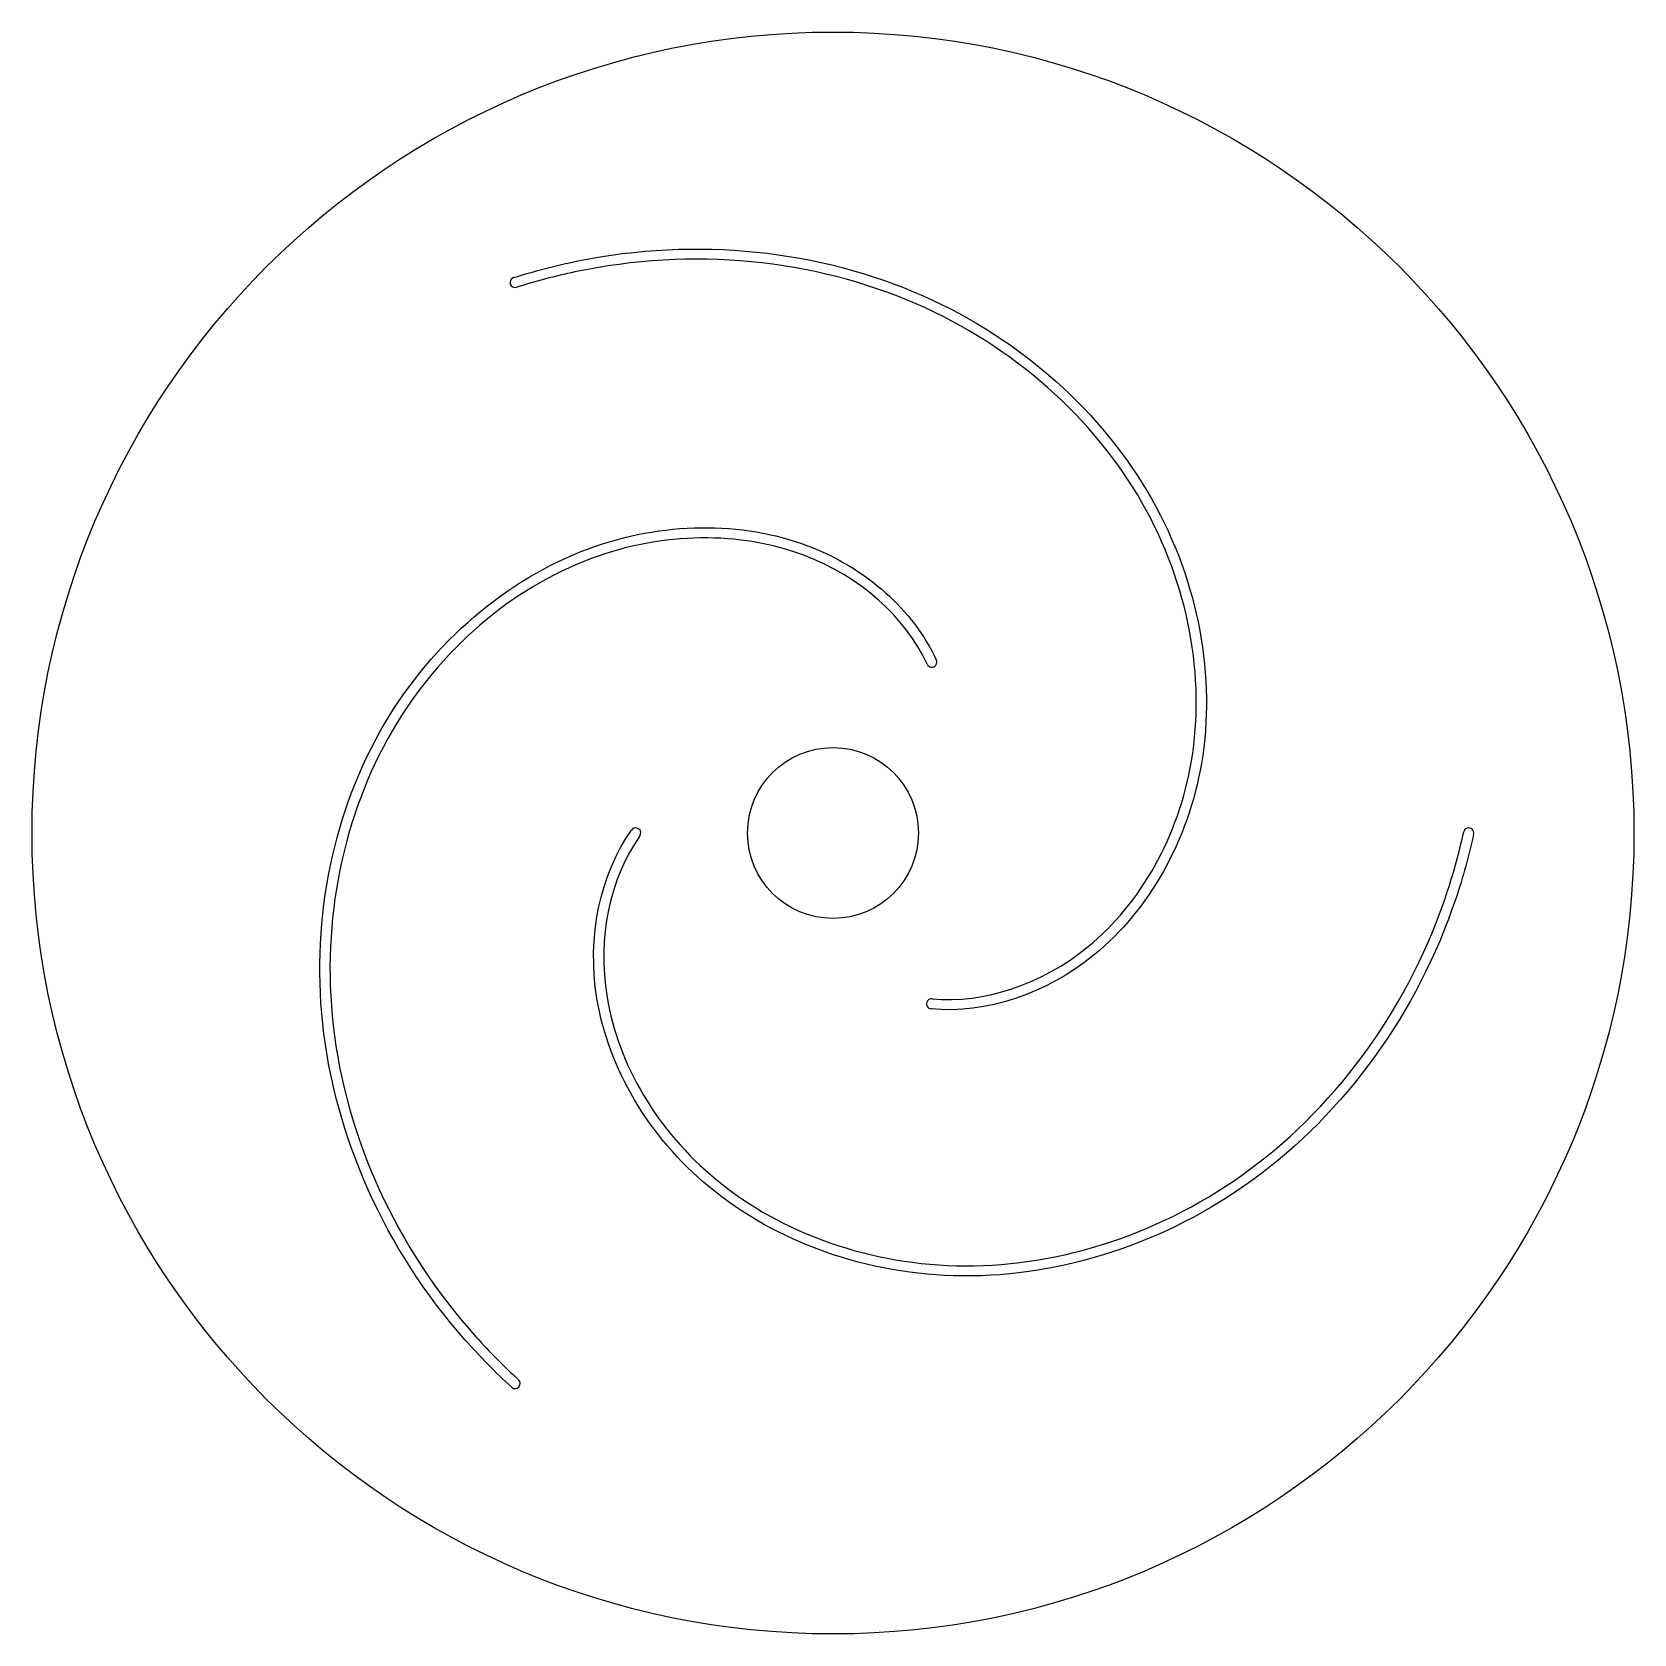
# Model space of a CAD drawing. Header units: millimetres. Extents: x -30 to 30, y -30 to 30.
import ezdxf

# ---------------------------------------------------------------- set-up
doc = ezdxf.new("R2010")
doc.units = ezdxf.units.MM
doc.layers.get('0').update_dxf_attribs({"linetype": 'CONTINUOUS'})

msp = doc.modelspace()

# ---------------------------------------------------------------- linework, layer by layer
for radius in [30, 3.2]:
    msp.add_circle((0, 0), radius)
for centre, radius, start, end in [((-11.905, 20.62), 0.19, 107.61839, 287.61839), ((3.695, 6.4), 0.191, -155.26714, 24.73286), ((-7.391, 0), 0.191, -35.26714, 144.73286), ((23.809, 0), 0.191, -12.38161, 167.61839), ((3.695, -6.4), 0.191, 84.73286, 264.73286), ((-11.905, -20.62), 0.191, -132.38161, 47.61839)]:
    msp.add_arc(centre, radius, start, end)
for points, knots in [([(-11.962, 20.801), (-11.17, 21.053), (-10.369, 21.261), (-9.563, 21.425), (-5.103, 22.332), (-0.509, 21.841), (3.382, 20.117), (7.068, 18.483), (10.103, 15.747), (11.94, 12.502), (13.703, 9.386), (14.346, 5.816), (13.799, 2.607), (13.303, -0.298), (11.829, -2.887), (9.792, -4.555), (7.977, -6.042), (5.721, -6.778), (3.678, -6.59)], [-1, -1, -1, -1, -0.960694, -0.960694, -0.960694, -0.74312, -0.74312, -0.74312, -0.536948, -0.536948, -0.536948, -0.338978, -0.338978, -0.338978, -0.159757, -0.159757, -0.159757, 0, 0, 0, 0]), ([(3.713, -6.211), (5.647, -6.389), (7.808, -5.69), (9.556, -4.256), (11.52, -2.645), (12.952, -0.131), (13.428, 2.701), (13.955, 5.832), (13.317, 9.326), (11.573, 12.376), (9.757, 15.552), (6.76, 18.229), (3.119, 19.816), (-0.726, 21.493), (-5.267, 21.947), (-9.669, 21.014), (-10.4, 20.859), (-11.127, 20.667), (-11.847, 20.438)], [0, 0, 0, 0, 0.159908, 0.159908, 0.159908, 0.339615, 0.339615, 0.339615, 0.538272, 0.538272, 0.538272, 0.74517, 0.74517, 0.74517, 0.9637, 0.9637, 0.9637, 1, 1, 1, 1]), ([(-12.033, -20.76), (-12.647, -20.2), (-13.228, -19.61), (-13.773, -18.994), (-16.789, -15.585), (-18.661, -11.361), (-19.113, -7.13), (-19.541, -3.121), (-18.689, 0.876), (-16.797, 4.089), (-14.981, 7.174), (-12.21, 9.516), (-9.157, 10.647), (-6.393, 11.67), (-3.414, 11.688), (-0.952, 10.758), (1.244, 9.929), (3.01, 8.344), (3.868, 6.48)], [-1, -1, -1, -1, -0.960694, -0.960694, -0.960694, -0.74312, -0.74312, -0.74312, -0.536948, -0.536948, -0.536948, -0.338978, -0.338978, -0.338978, -0.159757, -0.159757, -0.159757, 0, 0, 0, 0]), ([(3.522, 6.321), (2.71, 8.085), (1.023, 9.607), (-1.092, 10.404), (-3.469, 11.3), (-6.362, 11.282), (-9.053, 10.279), (-12.028, 9.169), (-14.735, 6.87), (-16.504, 3.835), (-18.347, 0.674), (-19.167, -3.26), (-18.721, -7.207), (-18.25, -11.375), (-16.373, -15.535), (-13.364, -18.88), (-12.864, -19.436), (-12.334, -19.97), (-11.776, -20.479)], [0, 0, 0, 0, 0.159908, 0.159908, 0.159908, 0.339615, 0.339615, 0.339615, 0.538272, 0.538272, 0.538272, 0.74517, 0.74517, 0.74517, 0.9637, 0.9637, 0.9637, 1, 1, 1, 1]), ([(23.996, -0.041), (23.817, -0.853), (23.597, -1.651), (23.336, -2.431), (21.892, -6.747), (19.169, -10.48), (15.731, -12.987), (12.473, -15.363), (8.586, -16.623), (4.857, -16.591), (1.277, -16.561), (-2.136, -15.332), (-4.642, -13.253), (-6.91, -11.372), (-8.415, -8.801), (-8.841, -6.203), (-9.221, -3.887), (-8.731, -1.566), (-7.546, 0.11)], [-1, -1, -1, -1, -0.960694, -0.960694, -0.960694, -0.74312, -0.74312, -0.74312, -0.536948, -0.536948, -0.536948, -0.338978, -0.338978, -0.338978, -0.159757, -0.159757, -0.159757, 0, 0, 0, 0]), ([(-7.235, -0.11), (-8.356, -1.696), (-8.831, -3.917), (-8.464, -6.148), (-8.051, -8.654), (-6.59, -11.151), (-4.375, -12.98), (-1.927, -15.001), (1.418, -16.196), (4.931, -16.211), (8.589, -16.226), (12.407, -14.969), (15.602, -12.609), (18.976, -10.118), (21.64, -6.412), (23.033, -2.134), (23.264, -1.423), (23.461, -0.697), (23.623, 0.041)], [0, 0, 0, 0, 0.159908, 0.159908, 0.159908, 0.339615, 0.339615, 0.339615, 0.538272, 0.538272, 0.538272, 0.74517, 0.74517, 0.74517, 0.9637, 0.9637, 0.9637, 1, 1, 1, 1])]:
    msp.add_open_spline(points, degree=3, knots=knots)

doc.saveas('drawing.dxf')
